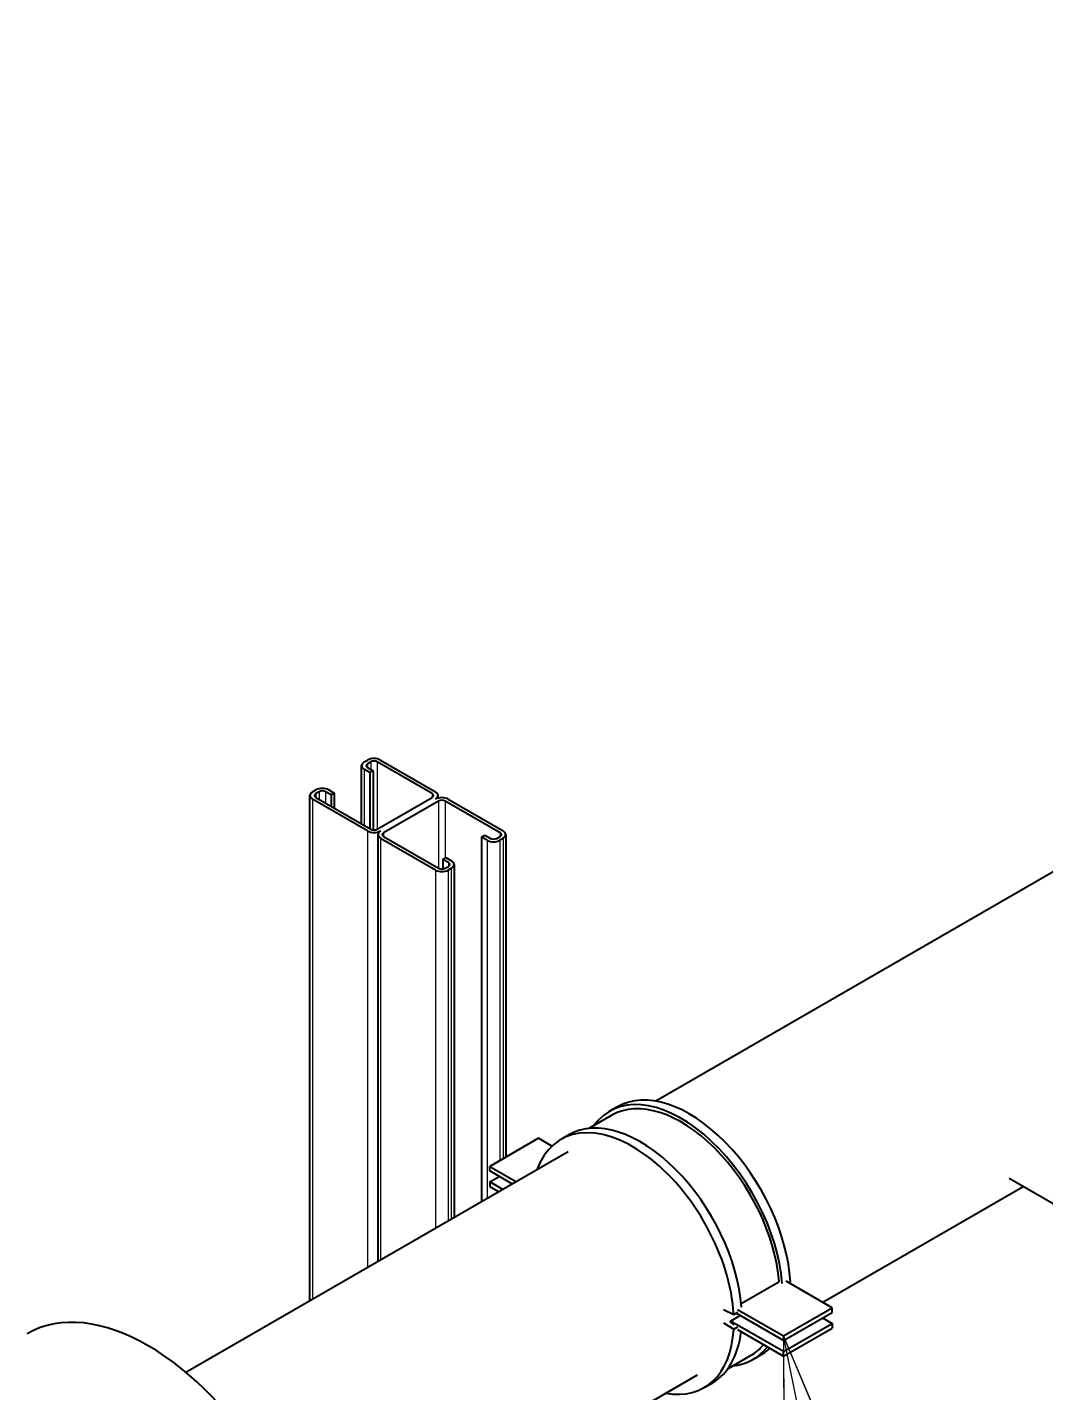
# Model space of a CAD drawing. Header units: millimetres. Extents: x 0 to 8400, y 0 to 5940.
# Drawn here: x 6240 to 6740, y 4742 to 5413 of the extents above; entities that cross this region are included whole.
import ezdxf

# ---------------------------------------------------------------- set-up
doc = ezdxf.new("R2010")
doc.units = ezdxf.units.MM
doc.header["$LTSCALE"] = 20
for name, color, linetype, lineweight in [('Symbol', 7, 'Continuous', 18), ('Visible', 7, 'Continuous', 25), ('Visible Narrow', 7, 'Continuous', 18)]:
    doc.layers.add(name, color=color, linetype=linetype, lineweight=lineweight)
doc.styles.add('Note Text', font='arial.ttf')

# ---------------------------------------------------------------- blocks, each defined once
blk = doc.blocks.new('Balloon3')
at = {"layer": 'Symbol'}
for p, q in [((331.094, 235.978), (330.592, 238.427)), ((331.584, 236.078), (330.592, 238.427)), ((330.592, 238.427), (330.605, 235.877))]:
    blk.add_line(p, q, dxfattribs=at)
at = {"layer": 'Symbol', "flags": 128}
blk.add_lwpolyline([(331.584, 236.078), (330.592, 238.427), (330.605, 235.877), (331.584, 236.078)], dxfattribs=at)
at = {"layer": 'Symbol'}
blk.add_solid([(331.584, 236.078), (330.592, 238.427), (330.605, 235.877), (331.584, 236.078)], dxfattribs=at)
blk = doc.blocks.new('Balloon5')
at = {"layer": 'Symbol'}
for p, q in [((345.157, 259.532), (333.162, 278.79)), ((345.581, 259.796), (344.732, 259.268)), ((345.157, 259.532), (346.478, 257.41)), ((346.478, 257.41), (345.581, 259.796)), ((344.732, 259.268), (346.478, 257.41))]:
    blk.add_line(p, q, dxfattribs=at)
at = {"layer": 'Symbol', "flags": 128}
blk.add_lwpolyline([(344.732, 259.268), (346.478, 257.41), (345.581, 259.796), (344.732, 259.268)], dxfattribs=at)
at = {"layer": 'Symbol'}
for centre in [(323.684, 281.966), (331.184, 281.966)]:
    blk.add_circle(centre, 3.75, dxfattribs=at)
blk.add_solid([(344.732, 259.268), (346.478, 257.41), (345.581, 259.796), (344.732, 259.268)], dxfattribs=at)
at = {"layer": 'Symbol', "char_height": 2.5, "attachment_point": 5, "style": 'Note Text'}
for s, insert in [('3', (323.684, 281.987)), ('2', (331.184, 281.966))]:
    blk.add_mtext(s, dxfattribs=dict(at, insert=insert))

msp = doc.modelspace()

# ---------------------------------------------------------------- linework, layer by layer
at = {"layer": 'Visible'}
for p, q in [((6935.99, 5107.49), (6549.11, 4884.12)), ((6404.22, 5020.65), (6404.22, 5049.29)), ((6405.52, 5051.11), (6407.17, 5052.06)), ((6408.74, 5051.15), (6407.09, 5050.2)), ((6438.99, 5035.5), (6411.89, 5051.15)), ((6413.46, 5052.06), (6440.56, 5036.41)), ((6408.27, 5045.89), (6405.52, 5047.48)), ((6407.09, 5048.39), (6409.84, 5046.8)), ((6409.84, 5046.8), (6408.27, 5045.89)), ((6408.27, 5045.89), (6408.27, 5018.31)), ((6409.84, 5046.8), (6409.84, 5017.69)), ((6380.07, 5036.41), (6381.72, 5037.36)), ((6383.29, 5036.46), (6381.64, 5035.5)), ((6389.18, 5034.87), (6386.43, 5036.46)), ((6388, 5037.36), (6390.75, 5035.78)), ((6390.75, 5035.78), (6389.18, 5034.87)), ((6390.75, 5035.78), (6390.75, 5028.43)), ((6378.76, 4785.77), (6378.76, 5034.6)), ((6407.17, 5017.13), (6380.07, 5032.78)), ((6381.64, 5033.69), (6408.74, 5018.04)), ((6389.18, 5034.87), (6389.18, 5029.33)), ((6411.89, 5018.04), (6438.99, 5033.69)), ((6442.13, 5031.87), (6415.03, 5016.23)), ((6441.86, 5033.3), (6441.86, 5034.6)), ((6472.38, 5016.23), (6445.28, 5031.87)), ((6446.85, 5032.78), (6473.95, 5017.13)), ((6412.15, 5015.32), (6412.15, 4805.05)), ((6463.27, 5014.14), (6464.84, 5015.05)), ((6464.84, 5015.05), (6467.59, 5013.46)), ((6475.26, 5015.32), (6475.26, 4856.61)), ((6440.56, 4997.85), (6413.46, 5013.5)), ((6415.03, 5014.41), (6442.13, 4998.76)), ((6466.02, 5012.55), (6463.27, 5014.14)), ((6463.27, 5014.14), (6463.27, 4834.56)), ((6470.73, 5013.46), (6472.38, 5014.41)), ((6473.95, 5013.5), (6472.3, 5012.55)), ((6444.18, 5003.12), (6445.75, 5004.02)), ((6446.93, 5001.53), (6444.18, 5003.12)), ((6444.18, 5003.12), (6444.18, 4998.41)), ((6445.75, 5004.02), (6448.5, 5002.44)), ((6445.28, 4998.76), (6446.93, 4999.71)), ((6448.5, 4998.81), (6446.85, 4997.85)), ((6449.8, 5000.62), (6449.8, 4826.78)), ((6530.21, 4881.35), (6526.28, 4879.09)), ((6527.39, 4877.16), (6516.14, 4870.67)), ((6506.24, 4867.52), (6502.32, 4865.25)), ((6491.24, 4865.84), (6467.28, 4852)), ((6497.92, 4861.98), (6491.24, 4865.84)), ((6505.84, 4859.14), (6317.74, 4750.54)), ((6467.28, 4849.74), (6467.28, 4852)), ((6467.28, 4852), (6480.38, 4844.44)), ((6478.41, 4843.3), (6467.28, 4849.74)), ((6467.28, 4844.29), (6471.99, 4847.01)), ((6467.28, 4844.29), (6467.28, 4842.02)), ((6473.7, 4840.58), (6467.28, 4844.29)), ((6467.28, 4842.02), (6471.74, 4839.45)), ((6730.21, 4842.03), (6631.34, 4784.95)), ((6722.97, 4846.21), (6771.76, 4818.04)), ((6591.08, 4784.45), (6609.68, 4795.19)), ((6635.8, 4782.37), (6613.22, 4795.41)), ((6614.5, 4794.67), (6615.28, 4795.12)), ((6582.41, 4781.53), (6587.38, 4779.02)), ((6587.38, 4779.02), (6589.35, 4780.15)), ((6589.26, 4781.58), (6611.84, 4768.54)), ((6611.84, 4768.54), (6635.8, 4782.37)), ((6611.84, 4766.27), (6635.8, 4780.11)), ((6635.8, 4780.11), (6635.8, 4782.37)), ((6582.41, 4775.02), (6587.38, 4771.78)), ((6587.78, 4773.94), (6585.82, 4775.21)), ((6585.85, 4775.83), (6590.57, 4778.55)), ((6611.84, 4760.83), (6585.85, 4775.83)), ((6611.84, 4766.27), (6588.57, 4779.7)), ((6611.84, 4760.83), (6635.8, 4774.66)), ((6631.09, 4777.38), (6635.8, 4774.66)), ((6635.8, 4774.66), (6635.8, 4772.39)), ((6587.38, 4771.78), (6589.35, 4772.92)), ((6589.26, 4771.6), (6611.84, 4758.56)), ((6611.84, 4758.56), (6635.8, 4772.39)), ((6611.84, 4768.54), (6611.84, 4766.27)), ((6611.84, 4758.56), (6611.84, 4760.83)), ((6584.47, 4752.31), (6595.72, 4758.8)), ((6596.83, 4756.88), (6600.76, 4759.15)), ((6569.34, 4749.15), (6381.24, 4640.56)), ((6572.87, 4743.04), (6576.8, 4745.31))]:
    msp.add_line(p, q, dxfattribs=at)
for centre, major_axis, start_param, end_param in [((6408.66, 5049.29), (-4.44, 0), 5.497787, 7.068583), ((6408.66, 5049.29), (-2.22, 0), 5.497787, 7.068583), ((6410.31, 5050.25), (4.44, 0), 0.785398, 2.356194), ((6410.31, 5050.25), (-2.22, 0), 3.926991, 5.497787), ((6383.21, 5034.6), (-4.44, 0), 5.497787, 7.068583), ((6383.21, 5034.6), (-2.22, 0), 5.497787, 7.068583), ((6384.86, 5035.55), (4.44, 0), 0.785398, 2.356194), ((6384.86, 5035.55), (-2.22, 0), 3.926991, 5.497787), ((6437.42, 5034.6), (2.22, 0), 5.497787, 7.068583), ((6437.42, 5034.6), (4.44, 0), 5.497787, 7.068583), ((6443.7, 5030.97), (4.44, 0), 0.785398, 2.356194), ((6443.7, 5030.97), (-2.22, 0), 3.926991, 5.497787), ((6410.31, 5018.95), (-4.44, 0), 0.785398, 2.356194), ((6410.31, 5018.95), (2.22, 0), 3.926991, 5.497787), ((6416.6, 5015.32), (-4.44, 0), 5.497787, 7.068583), ((6416.6, 5015.32), (-2.22, 0), 5.497787, 7.068583), ((6470.81, 5015.32), (2.22, 0), 5.497787, 7.068583), ((6470.81, 5015.32), (4.44, 0), 5.497787, 7.068583), ((6469.16, 5014.37), (-4.44, 0), 0.785398, 2.356194), ((6469.16, 5014.37), (2.22, 0), 3.926991, 5.497787), ((6445.35, 5000.62), (4.44, 0), 5.497787, 7.068583), ((6443.7, 4999.67), (-4.44, 0), 0.785398, 2.356194), ((6443.7, 4999.67), (2.22, 0), 3.926991, 5.497787), ((6445.35, 5000.62), (2.22, 0), 5.497787, 7.068583), ((6565.48, 4820.25), (-35.28, 61.1), 3.98983, 6.283185), ((6561.56, 4817.98), (-35.28, 61.1), 4.013714, 6.534831), ((6561.56, 4817.98), (-34.17, 59.18), 4.016541, 6.283185), ((6537.59, 4804.15), (-35.28, 61.1), 3.98983, 6.734212), ((6541.52, 4806.42), (-35.28, 61.1), 4.013714, 6.283185), ((6299.14, 4666.48), (-59.53, 103.11), 3.141593, 6.283185), ((6539.56, 4805.28), (32.78, -56.77), 0.722559, 0.734529), ((6537.59, 4804.15), (35.28, -61.1), 5.832158, 7.005744), ((6541.52, 4806.42), (35.28, -61.1), 0, 0.659078), ((6561.56, 4817.98), (35.28, -61.1), 6.03154, 6.512859), ((6561.56, 4817.98), (34.17, -59.18), 0, 0.209348), ((6565.48, 4820.25), (35.28, -61.1), 0, 0.134)]:
    msp.add_ellipse(centre, major_axis=major_axis, ratio=0.57735, start_param=start_param, end_param=end_param, dxfattribs=at)
at = {"layer": 'Visible Narrow'}
for p, q in [((6407.09, 5050.2), (6407.09, 5048.39)), ((6408.74, 5051.15), (6408.74, 5047.43)), ((6411.89, 5051.15), (6411.89, 5018.04)), ((6405.52, 5047.48), (6405.52, 5019.9)), ((6381.64, 5035.5), (6381.64, 5033.69)), ((6383.29, 5036.46), (6383.29, 5032.74)), ((6386.43, 5036.46), (6386.43, 5030.92)), ((6438.99, 5035.5), (6438.99, 5033.69)), ((6380.07, 5032.78), (6380.07, 4786.52)), ((6442.13, 5031.87), (6442.13, 4998.76)), ((6445.28, 5031.87), (6445.28, 5003.75)), ((6407.17, 5017.13), (6407.17, 4802.17)), ((6415.03, 5016.23), (6415.03, 5014.41)), ((6472.38, 5016.23), (6472.38, 5014.41)), ((6413.46, 5013.5), (6413.46, 4805.8)), ((6466.02, 5012.55), (6466.02, 4836.15)), ((6472.3, 5012.55), (6472.3, 4854.91)), ((6473.95, 5013.5), (6473.95, 4855.86)), ((6440.56, 4997.85), (6440.56, 4821.45)), ((6446.85, 4997.85), (6446.85, 4825.08)), ((6446.93, 5001.53), (6446.93, 4999.71)), ((6448.5, 4826.03), (6448.5, 4998.81))]:
    msp.add_line(p, q, dxfattribs=at)

# ---------------------------------------------------------------- block references
at = {"layer": 'Symbol', "xscale": 20, "yscale": 20, "zscale": 20}
for name in ['Balloon5', 'Balloon3']:
    msp.add_blockref(name, (0, 0), dxfattribs=at)

doc.saveas('drawing.dxf')
